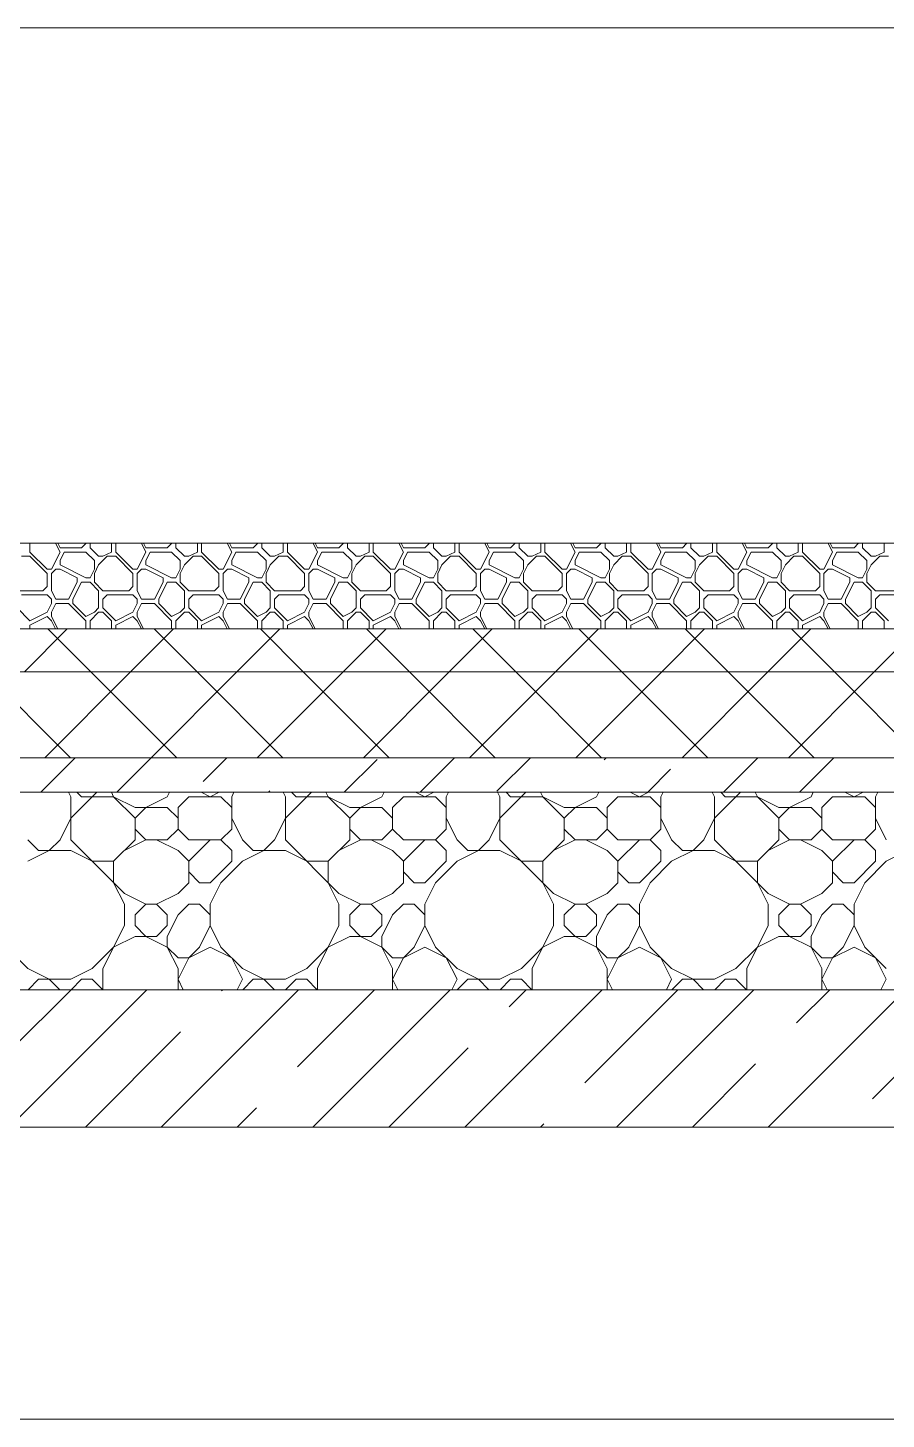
# Model space of a CAD drawing. Header units: millimetres. Extents: x 53645 to 137188, y 78097 to 135533.
# Drawn here: x 72644 to 73644, y 109260 to 110880 of the extents above; entities that cross this region are included whole.
import ezdxf

# ---------------------------------------------------------------- set-up
doc = ezdxf.new("R2010")
doc.units = ezdxf.units.MM
doc.layers.add('hatch', color=7, linetype='Continuous', lineweight=5)
doc.layers.add('Wall2', color=5, linetype='Continuous', lineweight=5)

msp = doc.modelspace()

# ---------------------------------------------------------------- linework, layer by layer
at = {"layer": 'hatch', "color": 251, "ltscale": 100}
for points in [[(72647, 110269.6), (72647, 110280)], [(72682, 110269.6), (72676.8, 110280)], [(72682, 110274.6), (72679.3, 110280)], [(72682, 110274.6), (72707, 110274.6)], [(72707, 110274.6), (72712, 110279.6)], [(72712, 110279.6), (72712, 110280)], [(72717, 110274.6), (72717, 110280)], [(72727, 110264.6), (72717, 110274.6)], [(72742, 110269.6), (72742, 110280)], [(72747, 110269.6), (72747, 110280)], [(72782, 110269.6), (72776.8, 110280)], [(72782, 110274.6), (72779.3, 110280)], [(72782, 110274.6), (72807, 110274.6)], [(72807, 110274.6), (72812, 110279.6)], [(72812, 110279.6), (72812, 110280)], [(72817, 110274.6), (72817, 110280)], [(72827, 110264.6), (72817, 110274.6)], [(72842, 110269.6), (72842, 110280)], [(72847, 110269.6), (72847, 110280)], [(72882, 110269.6), (72876.8, 110280)], [(72882, 110274.6), (72879.3, 110280)], [(72882, 110274.6), (72907, 110274.6)], [(72907, 110274.6), (72912, 110279.6)], [(72912, 110279.6), (72912, 110280)], [(72917, 110274.6), (72917, 110280)], [(72927, 110264.6), (72917, 110274.6)], [(72942, 110269.6), (72942, 110280)], [(72947, 110269.6), (72947, 110280)], [(72982, 110269.6), (72976.8, 110280)], [(72982, 110274.6), (72979.3, 110280)], [(72982, 110274.6), (73007, 110274.6)], [(73007, 110274.6), (73012, 110279.6)], [(73012, 110279.6), (73012, 110280)], [(73017, 110274.6), (73017, 110280)], [(73027, 110264.6), (73017, 110274.6)], [(73042, 110269.6), (73042, 110280)], [(73047, 110269.6), (73047, 110280)], [(73082, 110269.6), (73076.8, 110280)], [(73082, 110274.6), (73079.3, 110280)], [(73082, 110274.6), (73107, 110274.6)], [(73107, 110274.6), (73112, 110279.6)], [(73112, 110279.6), (73112, 110280)], [(73117, 110274.6), (73117, 110280)], [(73127, 110264.6), (73117, 110274.6)], [(73142, 110269.6), (73142, 110280)], [(73147, 110269.6), (73147, 110280)], [(73182, 110269.6), (73176.8, 110280)], [(73182, 110274.6), (73179.3, 110280)], [(73182, 110274.6), (73207, 110274.6)], [(73207, 110274.6), (73212, 110279.6)], [(73212, 110279.6), (73212, 110280)], [(73217, 110274.6), (73217, 110280)], [(73227, 110264.6), (73217, 110274.6)], [(73242, 110269.6), (73242, 110280)], [(73247, 110269.6), (73247, 110280)], [(73282, 110269.6), (73276.8, 110280)], [(73282, 110274.6), (73279.3, 110280)], [(73282, 110274.6), (73307, 110274.6)], [(73307, 110274.6), (73312, 110279.6)], [(73312, 110279.6), (73312, 110280)], [(73317, 110274.6), (73317, 110280)], [(73327, 110264.6), (73317, 110274.6)], [(73342, 110269.6), (73342, 110280)], [(73347, 110269.6), (73347, 110280)], [(73382, 110269.6), (73376.8, 110280)], [(73382, 110274.6), (73379.3, 110280)], [(73382, 110274.6), (73407, 110274.6)], [(73407, 110274.6), (73412, 110279.6)], [(73412, 110279.6), (73412, 110280)], [(73417, 110274.6), (73417, 110280)], [(73427, 110264.6), (73417, 110274.6)], [(73442, 110269.6), (73442, 110280)], [(73447, 110269.6), (73447, 110280)], [(73482, 110269.6), (73476.8, 110280)], [(73482, 110274.6), (73479.3, 110280)], [(73482, 110274.6), (73507, 110274.6)], [(73507, 110274.6), (73512, 110279.6)], [(73512, 110279.6), (73512, 110280)], [(73517, 110274.6), (73517, 110280)], [(73527, 110264.6), (73517, 110274.6)], [(73542, 110269.6), (73542, 110280)], [(73547, 110269.6), (73547, 110280)], [(73582, 110269.6), (73576.8, 110280)], [(73582, 110274.6), (73579.3, 110280)], [(73582, 110274.6), (73607, 110274.6)], [(73607, 110274.6), (73612, 110279.6)], [(73612, 110279.6), (73612, 110280)], [(73617, 110274.6), (73617, 110280)], [(73627, 110264.6), (73617, 110274.6)], [(73642, 110269.6), (73642, 110280)], [(72637, 110264.6), (72647, 110264.6)], [(72667, 110249.6), (72647, 110269.6)], [(72667, 110244.6), (72647, 110264.6)], [(72672, 110249.6), (72682, 110269.6)], [(72682, 110259.6), (72687, 110269.6)], [(72682, 110254.6), (72682, 110259.6)], [(72687, 110269.6), (72712, 110269.6)], [(72722, 110259.6), (72712, 110269.6)], [(72722, 110249.6), (72722, 110259.6)], [(72727, 110264.6), (72732, 110264.6)], [(72727, 110254.6), (72737, 110264.6)], [(72732, 110264.6), (72742, 110269.6)], [(72737, 110264.6), (72747, 110264.6)], [(72767, 110249.6), (72747, 110269.6)], [(72767, 110244.6), (72747, 110264.6)], [(72772, 110249.6), (72782, 110269.6)], [(72782, 110259.6), (72787, 110269.6)], [(72782, 110254.6), (72782, 110259.6)], [(72787, 110269.6), (72812, 110269.6)], [(72822, 110259.6), (72812, 110269.6)], [(72822, 110249.6), (72822, 110259.6)], [(72827, 110264.6), (72832, 110264.6)], [(72827, 110254.6), (72837, 110264.6)], [(72832, 110264.6), (72842, 110269.6)], [(72837, 110264.6), (72847, 110264.6)], [(72867, 110249.6), (72847, 110269.6)], [(72867, 110244.6), (72847, 110264.6)], [(72872, 110249.6), (72882, 110269.6)], [(72882, 110259.6), (72887, 110269.6)], [(72882, 110254.6), (72882, 110259.6)], [(72887, 110269.6), (72912, 110269.6)], [(72922, 110259.6), (72912, 110269.6)], [(72922, 110249.6), (72922, 110259.6)], [(72927, 110264.6), (72932, 110264.6)], [(72927, 110254.6), (72937, 110264.6)], [(72932, 110264.6), (72942, 110269.6)], [(72937, 110264.6), (72947, 110264.6)], [(72967, 110249.6), (72947, 110269.6)], [(72967, 110244.6), (72947, 110264.6)], [(72972, 110249.6), (72982, 110269.6)], [(72982, 110259.6), (72987, 110269.6)], [(72982, 110254.6), (72982, 110259.6)], [(72987, 110269.6), (73012, 110269.6)], [(73022, 110259.6), (73012, 110269.6)], [(73022, 110249.6), (73022, 110259.6)], [(73027, 110264.6), (73032, 110264.6)], [(73027, 110254.6), (73037, 110264.6)], [(73032, 110264.6), (73042, 110269.6)], [(73037, 110264.6), (73047, 110264.6)], [(73067, 110249.6), (73047, 110269.6)], [(73067, 110244.6), (73047, 110264.6)], [(73072, 110249.6), (73082, 110269.6)], [(73082, 110259.6), (73087, 110269.6)], [(73082, 110254.6), (73082, 110259.6)], [(73087, 110269.6), (73112, 110269.6)], [(73122, 110259.6), (73112, 110269.6)], [(73122, 110249.6), (73122, 110259.6)], [(73127, 110264.6), (73132, 110264.6)], [(73127, 110254.6), (73137, 110264.6)], [(73132, 110264.6), (73142, 110269.6)], [(73137, 110264.6), (73147, 110264.6)], [(73167, 110249.6), (73147, 110269.6)], [(73167, 110244.6), (73147, 110264.6)], [(73172, 110249.6), (73182, 110269.6)], [(73182, 110259.6), (73187, 110269.6)], [(73182, 110254.6), (73182, 110259.6)], [(73187, 110269.6), (73212, 110269.6)], [(73222, 110259.6), (73212, 110269.6)], [(73222, 110249.6), (73222, 110259.6)], [(73227, 110264.6), (73232, 110264.6)], [(73227, 110254.6), (73237, 110264.6)], [(73232, 110264.6), (73242, 110269.6)], [(73237, 110264.6), (73247, 110264.6)], [(73267, 110249.6), (73247, 110269.6)], [(73267, 110244.6), (73247, 110264.6)], [(73272, 110249.6), (73282, 110269.6)], [(73282, 110259.6), (73287, 110269.6)], [(73282, 110254.6), (73282, 110259.6)], [(73287, 110269.6), (73312, 110269.6)], [(73322, 110259.6), (73312, 110269.6)], [(73322, 110249.6), (73322, 110259.6)], [(73327, 110264.6), (73332, 110264.6)], [(73327, 110254.6), (73337, 110264.6)], [(73332, 110264.6), (73342, 110269.6)], [(73337, 110264.6), (73347, 110264.6)], [(73367, 110249.6), (73347, 110269.6)], [(73367, 110244.6), (73347, 110264.6)], [(73372, 110249.6), (73382, 110269.6)], [(73382, 110259.6), (73387, 110269.6)], [(73382, 110254.6), (73382, 110259.6)], [(73387, 110269.6), (73412, 110269.6)], [(73422, 110259.6), (73412, 110269.6)], [(73422, 110249.6), (73422, 110259.6)], [(73427, 110264.6), (73432, 110264.6)], [(73427, 110254.6), (73437, 110264.6)], [(73432, 110264.6), (73442, 110269.6)], [(73437, 110264.6), (73447, 110264.6)], [(73467, 110249.6), (73447, 110269.6)], [(73467, 110244.6), (73447, 110264.6)], [(73472, 110249.6), (73482, 110269.6)], [(73482, 110259.6), (73487, 110269.6)], [(73482, 110254.6), (73482, 110259.6)], [(73487, 110269.6), (73512, 110269.6)], [(73522, 110259.6), (73512, 110269.6)], [(73522, 110249.6), (73522, 110259.6)], [(73527, 110264.6), (73532, 110264.6)], [(73527, 110254.6), (73537, 110264.6)], [(73532, 110264.6), (73542, 110269.6)], [(73537, 110264.6), (73547, 110264.6)], [(73567, 110249.6), (73547, 110269.6)], [(73567, 110244.6), (73547, 110264.6)], [(73572, 110249.6), (73582, 110269.6)], [(73582, 110259.6), (73587, 110269.6)], [(73582, 110254.6), (73582, 110259.6)], [(73587, 110269.6), (73612, 110269.6)], [(73622, 110259.6), (73612, 110269.6)], [(73622, 110249.6), (73622, 110259.6)], [(73627, 110264.6), (73632, 110264.6)], [(73627, 110254.6), (73637, 110264.6)], [(73632, 110264.6), (73642, 110269.6)], [(73637, 110264.6), (73647, 110264.6)], [(72667, 110249.6), (72672, 110249.6)], [(72667, 110229.6), (72667, 110244.6)], [(72672, 110244.6), (72677, 110249.6)], [(72672, 110224.6), (72672, 110244.6)], [(72677, 110249.6), (72682, 110249.6)], [(72712, 110239.6), (72682, 110254.6)], [(72702, 110239.6), (72682, 110249.6)], [(72717, 110239.6), (72722, 110249.6)], [(72717, 110239.6), (72722, 110249.6)], [(72722, 110244.6), (72727, 110254.6)], [(72722, 110234.6), (72722, 110244.6)], [(72767, 110249.6), (72772, 110249.6)], [(72767, 110229.6), (72767, 110244.6)], [(72772, 110244.6), (72777, 110249.6)], [(72772, 110224.6), (72772, 110244.6)], [(72777, 110249.6), (72782, 110249.6)], [(72812, 110239.6), (72782, 110254.6)], [(72802, 110239.6), (72782, 110249.6)], [(72817, 110239.6), (72822, 110249.6)], [(72817, 110239.6), (72822, 110249.6)], [(72822, 110244.6), (72827, 110254.6)], [(72822, 110234.6), (72822, 110244.6)], [(72867, 110249.6), (72872, 110249.6)], [(72867, 110229.6), (72867, 110244.6)], [(72872, 110244.6), (72877, 110249.6)], [(72872, 110224.6), (72872, 110244.6)], [(72877, 110249.6), (72882, 110249.6)], [(72912, 110239.6), (72882, 110254.6)], [(72902, 110239.6), (72882, 110249.6)], [(72917, 110239.6), (72922, 110249.6)], [(72917, 110239.6), (72922, 110249.6)], [(72922, 110244.6), (72927, 110254.6)], [(72922, 110234.6), (72922, 110244.6)], [(72967, 110249.6), (72972, 110249.6)], [(72967, 110229.6), (72967, 110244.6)], [(72972, 110244.6), (72977, 110249.6)], [(72972, 110224.6), (72972, 110244.6)], [(72977, 110249.6), (72982, 110249.6)], [(73012, 110239.6), (72982, 110254.6)], [(73002, 110239.6), (72982, 110249.6)], [(73017, 110239.6), (73022, 110249.6)], [(73017, 110239.6), (73022, 110249.6)], [(73022, 110244.6), (73027, 110254.6)], [(73022, 110234.6), (73022, 110244.6)], [(73067, 110249.6), (73072, 110249.6)], [(73067, 110229.6), (73067, 110244.6)], [(73072, 110244.6), (73077, 110249.6)], [(73072, 110224.6), (73072, 110244.6)], [(73077, 110249.6), (73082, 110249.6)], [(73112, 110239.6), (73082, 110254.6)], [(73102, 110239.6), (73082, 110249.6)], [(73117, 110239.6), (73122, 110249.6)], [(73117, 110239.6), (73122, 110249.6)], [(73122, 110244.6), (73127, 110254.6)], [(73122, 110234.6), (73122, 110244.6)], [(73167, 110249.6), (73172, 110249.6)], [(73167, 110229.6), (73167, 110244.6)], [(73172, 110244.6), (73177, 110249.6)], [(73172, 110224.6), (73172, 110244.6)], [(73177, 110249.6), (73182, 110249.6)], [(73212, 110239.6), (73182, 110254.6)], [(73202, 110239.6), (73182, 110249.6)], [(73217, 110239.6), (73222, 110249.6)], [(73217, 110239.6), (73222, 110249.6)], [(73222, 110244.6), (73227, 110254.6)], [(73222, 110234.6), (73222, 110244.6)], [(73267, 110249.6), (73272, 110249.6)], [(73267, 110229.6), (73267, 110244.6)], [(73272, 110244.6), (73277, 110249.6)], [(73272, 110224.6), (73272, 110244.6)], [(73277, 110249.6), (73282, 110249.6)], [(73312, 110239.6), (73282, 110254.6)], [(73302, 110239.6), (73282, 110249.6)], [(73317, 110239.6), (73322, 110249.6)], [(73317, 110239.6), (73322, 110249.6)], [(73322, 110244.6), (73327, 110254.6)], [(73322, 110234.6), (73322, 110244.6)], [(73367, 110249.6), (73372, 110249.6)], [(73367, 110229.6), (73367, 110244.6)], [(73372, 110244.6), (73377, 110249.6)], [(73372, 110224.6), (73372, 110244.6)], [(73377, 110249.6), (73382, 110249.6)], [(73412, 110239.6), (73382, 110254.6)], [(73402, 110239.6), (73382, 110249.6)], [(73417, 110239.6), (73422, 110249.6)], [(73417, 110239.6), (73422, 110249.6)], [(73422, 110244.6), (73427, 110254.6)], [(73422, 110234.6), (73422, 110244.6)], [(73467, 110249.6), (73472, 110249.6)], [(73467, 110229.6), (73467, 110244.6)], [(73472, 110244.6), (73477, 110249.6)], [(73472, 110224.6), (73472, 110244.6)], [(73477, 110249.6), (73482, 110249.6)], [(73512, 110239.6), (73482, 110254.6)], [(73502, 110239.6), (73482, 110249.6)], [(73517, 110239.6), (73522, 110249.6)], [(73517, 110239.6), (73522, 110249.6)], [(73522, 110244.6), (73527, 110254.6)], [(73522, 110234.6), (73522, 110244.6)], [(73567, 110249.6), (73572, 110249.6)], [(73567, 110229.6), (73567, 110244.6)], [(73572, 110244.6), (73577, 110249.6)], [(73572, 110224.6), (73572, 110244.6)], [(73577, 110249.6), (73582, 110249.6)], [(73612, 110239.6), (73582, 110254.6)], [(73602, 110239.6), (73582, 110249.6)], [(73617, 110239.6), (73622, 110249.6)], [(73617, 110239.6), (73622, 110249.6)], [(73622, 110244.6), (73627, 110254.6)], [(73622, 110234.6), (73622, 110244.6)], [(72662, 110224.6), (72667, 110229.6)], [(72692, 110214.6), (72702, 110234.6)], [(72697, 110214.6), (72707, 110234.6)], [(72702, 110234.6), (72702, 110239.6)], [(72707, 110234.6), (72717, 110234.6)], [(72712, 110239.6), (72717, 110239.6)], [(72727, 110224.6), (72717, 110234.6)], [(72732, 110224.6), (72722, 110234.6)], [(72762, 110224.6), (72767, 110229.6)], [(72792, 110214.6), (72802, 110234.6)], [(72797, 110214.6), (72807, 110234.6)], [(72802, 110234.6), (72802, 110239.6)], [(72807, 110234.6), (72817, 110234.6)], [(72812, 110239.6), (72817, 110239.6)], [(72827, 110224.6), (72817, 110234.6)], [(72832, 110224.6), (72822, 110234.6)], [(72862, 110224.6), (72867, 110229.6)], [(72892, 110214.6), (72902, 110234.6)], [(72897, 110214.6), (72907, 110234.6)], [(72902, 110234.6), (72902, 110239.6)], [(72907, 110234.6), (72917, 110234.6)], [(72912, 110239.6), (72917, 110239.6)], [(72927, 110224.6), (72917, 110234.6)], [(72932, 110224.6), (72922, 110234.6)], [(72962, 110224.6), (72967, 110229.6)], [(72992, 110214.6), (73002, 110234.6)], [(72997, 110214.6), (73007, 110234.6)], [(73002, 110234.6), (73002, 110239.6)], [(73007, 110234.6), (73017, 110234.6)], [(73012, 110239.6), (73017, 110239.6)], [(73027, 110224.6), (73017, 110234.6)], [(73032, 110224.6), (73022, 110234.6)], [(73062, 110224.6), (73067, 110229.6)], [(73092, 110214.6), (73102, 110234.6)], [(73097, 110214.6), (73107, 110234.6)], [(73102, 110234.6), (73102, 110239.6)], [(73107, 110234.6), (73117, 110234.6)], [(73112, 110239.6), (73117, 110239.6)], [(73127, 110224.6), (73117, 110234.6)], [(73132, 110224.6), (73122, 110234.6)], [(73162, 110224.6), (73167, 110229.6)], [(73192, 110214.6), (73202, 110234.6)], [(73197, 110214.6), (73207, 110234.6)], [(73202, 110234.6), (73202, 110239.6)], [(73207, 110234.6), (73217, 110234.6)], [(73212, 110239.6), (73217, 110239.6)], [(73227, 110224.6), (73217, 110234.6)], [(73232, 110224.6), (73222, 110234.6)], [(73262, 110224.6), (73267, 110229.6)], [(73292, 110214.6), (73302, 110234.6)], [(73297, 110214.6), (73307, 110234.6)], [(73302, 110234.6), (73302, 110239.6)], [(73307, 110234.6), (73317, 110234.6)], [(73312, 110239.6), (73317, 110239.6)], [(73327, 110224.6), (73317, 110234.6)], [(73332, 110224.6), (73322, 110234.6)], [(73362, 110224.6), (73367, 110229.6)], [(73392, 110214.6), (73402, 110234.6)], [(73397, 110214.6), (73407, 110234.6)], [(73402, 110234.6), (73402, 110239.6)], [(73407, 110234.6), (73417, 110234.6)], [(73412, 110239.6), (73417, 110239.6)], [(73427, 110224.6), (73417, 110234.6)], [(73432, 110224.6), (73422, 110234.6)], [(73462, 110224.6), (73467, 110229.6)], [(73492, 110214.6), (73502, 110234.6)], [(73497, 110214.6), (73507, 110234.6)], [(73502, 110234.6), (73502, 110239.6)], [(73507, 110234.6), (73517, 110234.6)], [(73512, 110239.6), (73517, 110239.6)], [(73527, 110224.6), (73517, 110234.6)], [(73532, 110224.6), (73522, 110234.6)], [(73562, 110224.6), (73567, 110229.6)], [(73592, 110214.6), (73602, 110234.6)], [(73597, 110214.6), (73607, 110234.6)], [(73602, 110234.6), (73602, 110239.6)], [(73607, 110234.6), (73617, 110234.6)], [(73612, 110239.6), (73617, 110239.6)], [(73627, 110224.6), (73617, 110234.6)], [(73632, 110224.6), (73622, 110234.6)], [(72632, 110224.6), (72662, 110224.6)], [(72637, 110219.6), (72667, 110219.6)], [(72672, 110214.6), (72667, 110219.6)], [(72667, 110199.6), (72672, 110209.6)], [(72677, 110214.6), (72672, 110224.6)], [(72672, 110209.6), (72672, 110214.6)], [(72672, 110199.6), (72677, 110209.6)], [(72677, 110214.6), (72692, 110214.6)], [(72677, 110209.6), (72692, 110209.6)], [(72712, 110189.6), (72692, 110209.6)], [(72697, 110209.6), (72697, 110214.6)], [(72712, 110194.6), (72697, 110209.6)], [(72727, 110204.6), (72727, 110224.6)], [(72732, 110224.6), (72762, 110224.6)], [(72732, 110214.6), (72737, 110219.6)], [(72732, 110204.6), (72732, 110214.6)], [(72737, 110219.6), (72767, 110219.6)], [(72772, 110214.6), (72767, 110219.6)], [(72767, 110199.6), (72772, 110209.6)], [(72777, 110214.6), (72772, 110224.6)], [(72772, 110209.6), (72772, 110214.6)], [(72772, 110199.6), (72777, 110209.6)], [(72777, 110214.6), (72792, 110214.6)], [(72777, 110209.6), (72792, 110209.6)], [(72812, 110189.6), (72792, 110209.6)], [(72797, 110209.6), (72797, 110214.6)], [(72812, 110194.6), (72797, 110209.6)], [(72827, 110204.6), (72827, 110224.6)], [(72832, 110224.6), (72862, 110224.6)], [(72832, 110214.6), (72837, 110219.6)], [(72832, 110204.6), (72832, 110214.6)], [(72837, 110219.6), (72867, 110219.6)], [(72872, 110214.6), (72867, 110219.6)], [(72867, 110199.6), (72872, 110209.6)], [(72877, 110214.6), (72872, 110224.6)], [(72872, 110209.6), (72872, 110214.6)], [(72872, 110199.6), (72877, 110209.6)], [(72877, 110214.6), (72892, 110214.6)], [(72877, 110209.6), (72892, 110209.6)], [(72912, 110189.6), (72892, 110209.6)], [(72897, 110209.6), (72897, 110214.6)], [(72912, 110194.6), (72897, 110209.6)], [(72927, 110204.6), (72927, 110224.6)], [(72932, 110224.6), (72962, 110224.6)], [(72932, 110214.6), (72937, 110219.6)], [(72932, 110204.6), (72932, 110214.6)], [(72937, 110219.6), (72967, 110219.6)], [(72972, 110214.6), (72967, 110219.6)], [(72967, 110199.6), (72972, 110209.6)], [(72977, 110214.6), (72972, 110224.6)], [(72972, 110209.6), (72972, 110214.6)], [(72972, 110199.6), (72977, 110209.6)], [(72977, 110214.6), (72992, 110214.6)], [(72977, 110209.6), (72992, 110209.6)], [(73012, 110189.6), (72992, 110209.6)], [(72997, 110209.6), (72997, 110214.6)], [(73012, 110194.6), (72997, 110209.6)], [(73027, 110204.6), (73027, 110224.6)], [(73032, 110224.6), (73062, 110224.6)], [(73032, 110214.6), (73037, 110219.6)], [(73032, 110204.6), (73032, 110214.6)], [(73037, 110219.6), (73067, 110219.6)], [(73072, 110214.6), (73067, 110219.6)], [(73067, 110199.6), (73072, 110209.6)], [(73077, 110214.6), (73072, 110224.6)], [(73072, 110209.6), (73072, 110214.6)], [(73072, 110199.6), (73077, 110209.6)], [(73077, 110214.6), (73092, 110214.6)], [(73077, 110209.6), (73092, 110209.6)], [(73112, 110189.6), (73092, 110209.6)], [(73097, 110209.6), (73097, 110214.6)], [(73112, 110194.6), (73097, 110209.6)], [(73127, 110204.6), (73127, 110224.6)], [(73132, 110224.6), (73162, 110224.6)], [(73132, 110214.6), (73137, 110219.6)], [(73132, 110204.6), (73132, 110214.6)], [(73137, 110219.6), (73167, 110219.6)], [(73172, 110214.6), (73167, 110219.6)], [(73167, 110199.6), (73172, 110209.6)], [(73177, 110214.6), (73172, 110224.6)], [(73172, 110209.6), (73172, 110214.6)], [(73172, 110199.6), (73177, 110209.6)], [(73177, 110214.6), (73192, 110214.6)], [(73177, 110209.6), (73192, 110209.6)], [(73212, 110189.6), (73192, 110209.6)], [(73197, 110209.6), (73197, 110214.6)], [(73212, 110194.6), (73197, 110209.6)], [(73227, 110204.6), (73227, 110224.6)], [(73232, 110224.6), (73262, 110224.6)], [(73232, 110214.6), (73237, 110219.6)], [(73232, 110204.6), (73232, 110214.6)], [(73237, 110219.6), (73267, 110219.6)], [(73272, 110214.6), (73267, 110219.6)], [(73267, 110199.6), (73272, 110209.6)], [(73277, 110214.6), (73272, 110224.6)], [(73272, 110209.6), (73272, 110214.6)], [(73272, 110199.6), (73277, 110209.6)], [(73277, 110214.6), (73292, 110214.6)], [(73277, 110209.6), (73292, 110209.6)], [(73312, 110189.6), (73292, 110209.6)], [(73297, 110209.6), (73297, 110214.6)], [(73312, 110194.6), (73297, 110209.6)], [(73327, 110204.6), (73327, 110224.6)], [(73332, 110224.6), (73362, 110224.6)], [(73332, 110214.6), (73337, 110219.6)], [(73332, 110204.6), (73332, 110214.6)], [(73337, 110219.6), (73367, 110219.6)], [(73372, 110214.6), (73367, 110219.6)], [(73367, 110199.6), (73372, 110209.6)], [(73377, 110214.6), (73372, 110224.6)], [(73372, 110209.6), (73372, 110214.6)], [(73372, 110199.6), (73377, 110209.6)], [(73377, 110214.6), (73392, 110214.6)], [(73377, 110209.6), (73392, 110209.6)], [(73412, 110189.6), (73392, 110209.6)], [(73397, 110209.6), (73397, 110214.6)], [(73412, 110194.6), (73397, 110209.6)], [(73427, 110204.6), (73427, 110224.6)], [(73432, 110224.6), (73462, 110224.6)], [(73432, 110214.6), (73437, 110219.6)], [(73432, 110204.6), (73432, 110214.6)], [(73437, 110219.6), (73467, 110219.6)], [(73472, 110214.6), (73467, 110219.6)], [(73467, 110199.6), (73472, 110209.6)], [(73477, 110214.6), (73472, 110224.6)], [(73472, 110209.6), (73472, 110214.6)], [(73472, 110199.6), (73477, 110209.6)], [(73477, 110214.6), (73492, 110214.6)], [(73477, 110209.6), (73492, 110209.6)], [(73512, 110189.6), (73492, 110209.6)], [(73497, 110209.6), (73497, 110214.6)], [(73512, 110194.6), (73497, 110209.6)], [(73527, 110204.6), (73527, 110224.6)], [(73532, 110224.6), (73562, 110224.6)], [(73532, 110214.6), (73537, 110219.6)], [(73532, 110204.6), (73532, 110214.6)], [(73537, 110219.6), (73567, 110219.6)], [(73572, 110214.6), (73567, 110219.6)], [(73567, 110199.6), (73572, 110209.6)], [(73577, 110214.6), (73572, 110224.6)], [(73572, 110209.6), (73572, 110214.6)], [(73572, 110199.6), (73577, 110209.6)], [(73577, 110214.6), (73592, 110214.6)], [(73577, 110209.6), (73592, 110209.6)], [(73612, 110189.6), (73592, 110209.6)], [(73597, 110209.6), (73597, 110214.6)], [(73612, 110194.6), (73597, 110209.6)], [(73627, 110204.6), (73627, 110224.6)], [(73632, 110224.6), (73662, 110224.6)], [(73632, 110214.6), (73637, 110219.6)], [(73632, 110204.6), (73632, 110214.6)], [(73637, 110219.6), (73667, 110219.6)], [(72647, 110189.6), (72632, 110204.6)], [(72647, 110189.6), (72667, 110199.6)], [(72647, 110184.6), (72667, 110194.6)], [(72672, 110189.6), (72667, 110194.6)], [(72672, 110194.6), (72672, 110199.6)], [(72679.3, 110180), (72672, 110194.6)], [(72712, 110194.6), (72722, 110199.6)], [(72717, 110189.6), (72727, 110199.6)], [(72722, 110199.6), (72727, 110204.6)], [(72727, 110199.6), (72732, 110199.6)], [(72747, 110189.6), (72732, 110204.6)], [(72742, 110189.6), (72732, 110199.6)], [(72747, 110189.6), (72767, 110199.6)], [(72747, 110184.6), (72767, 110194.6)], [(72772, 110189.6), (72767, 110194.6)], [(72772, 110194.6), (72772, 110199.6)], [(72779.3, 110180), (72772, 110194.6)], [(72812, 110194.6), (72822, 110199.6)], [(72817, 110189.6), (72827, 110199.6)], [(72822, 110199.6), (72827, 110204.6)], [(72827, 110199.6), (72832, 110199.6)], [(72847, 110189.6), (72832, 110204.6)], [(72842, 110189.6), (72832, 110199.6)], [(72847, 110189.6), (72867, 110199.6)], [(72847, 110184.6), (72867, 110194.6)], [(72872, 110189.6), (72867, 110194.6)], [(72872, 110194.6), (72872, 110199.6)], [(72879.3, 110180), (72872, 110194.6)], [(72912, 110194.6), (72922, 110199.6)], [(72917, 110189.6), (72927, 110199.6)], [(72922, 110199.6), (72927, 110204.6)], [(72927, 110199.6), (72932, 110199.6)], [(72947, 110189.6), (72932, 110204.6)], [(72942, 110189.6), (72932, 110199.6)], [(72947, 110189.6), (72967, 110199.6)], [(72947, 110184.6), (72967, 110194.6)], [(72972, 110189.6), (72967, 110194.6)], [(72972, 110194.6), (72972, 110199.6)], [(72979.3, 110180), (72972, 110194.6)], [(73012, 110194.6), (73022, 110199.6)], [(73017, 110189.6), (73027, 110199.6)], [(73022, 110199.6), (73027, 110204.6)], [(73027, 110199.6), (73032, 110199.6)], [(73047, 110189.6), (73032, 110204.6)], [(73042, 110189.6), (73032, 110199.6)], [(73047, 110189.6), (73067, 110199.6)], [(73047, 110184.6), (73067, 110194.6)], [(73072, 110189.6), (73067, 110194.6)], [(73072, 110194.6), (73072, 110199.6)], [(73079.3, 110180), (73072, 110194.6)], [(73112, 110194.6), (73122, 110199.6)], [(73117, 110189.6), (73127, 110199.6)], [(73122, 110199.6), (73127, 110204.6)], [(73127, 110199.6), (73132, 110199.6)], [(73147, 110189.6), (73132, 110204.6)], [(73142, 110189.6), (73132, 110199.6)], [(73147, 110189.6), (73167, 110199.6)], [(73147, 110184.6), (73167, 110194.6)], [(73172, 110189.6), (73167, 110194.6)], [(73172, 110194.6), (73172, 110199.6)], [(73179.3, 110180), (73172, 110194.6)], [(73212, 110194.6), (73222, 110199.6)], [(73217, 110189.6), (73227, 110199.6)], [(73222, 110199.6), (73227, 110204.6)], [(73227, 110199.6), (73232, 110199.6)], [(73247, 110189.6), (73232, 110204.6)], [(73242, 110189.6), (73232, 110199.6)], [(73247, 110189.6), (73267, 110199.6)], [(73247, 110184.6), (73267, 110194.6)], [(73272, 110189.6), (73267, 110194.6)], [(73272, 110194.6), (73272, 110199.6)], [(73279.3, 110180), (73272, 110194.6)], [(73312, 110194.6), (73322, 110199.6)], [(73317, 110189.6), (73327, 110199.6)], [(73322, 110199.6), (73327, 110204.6)], [(73327, 110199.6), (73332, 110199.6)], [(73347, 110189.6), (73332, 110204.6)], [(73342, 110189.6), (73332, 110199.6)], [(73347, 110189.6), (73367, 110199.6)], [(73347, 110184.6), (73367, 110194.6)], [(73372, 110189.6), (73367, 110194.6)], [(73372, 110194.6), (73372, 110199.6)], [(73379.3, 110180), (73372, 110194.6)], [(73412, 110194.6), (73422, 110199.6)], [(73417, 110189.6), (73427, 110199.6)], [(73422, 110199.6), (73427, 110204.6)], [(73427, 110199.6), (73432, 110199.6)], [(73447, 110189.6), (73432, 110204.6)], [(73442, 110189.6), (73432, 110199.6)], [(73447, 110189.6), (73467, 110199.6)], [(73447, 110184.6), (73467, 110194.6)], [(73472, 110189.6), (73467, 110194.6)], [(73472, 110194.6), (73472, 110199.6)], [(73479.3, 110180), (73472, 110194.6)], [(73512, 110194.6), (73522, 110199.6)], [(73517, 110189.6), (73527, 110199.6)], [(73522, 110199.6), (73527, 110204.6)], [(73527, 110199.6), (73532, 110199.6)], [(73547, 110189.6), (73532, 110204.6)], [(73542, 110189.6), (73532, 110199.6)], [(73547, 110189.6), (73567, 110199.6)], [(73547, 110184.6), (73567, 110194.6)], [(73572, 110189.6), (73567, 110194.6)], [(73572, 110194.6), (73572, 110199.6)], [(73579.3, 110180), (73572, 110194.6)], [(73612, 110194.6), (73622, 110199.6)], [(73617, 110189.6), (73627, 110199.6)], [(73622, 110199.6), (73627, 110204.6)], [(73627, 110199.6), (73632, 110199.6)], [(73647, 110189.6), (73632, 110204.6)], [(73642, 110189.6), (73632, 110199.6)], [(74636.5, 110180), (61406.4, 110180)], [(61406.4, 110180), (74636.5, 110180)], [(72640.5, 110130), (72690.5, 110180)], [(72647, 110180), (72647, 110184.6)], [(72717.9, 110130), (72667.9, 110180)], [(72676.8, 110180), (72672, 110189.6)], [(72712, 110180), (72712, 110189.6)], [(72717, 110180), (72717, 110189.6)], [(72742, 110180), (72742, 110189.6)], [(72747, 110180), (72747, 110184.6)], [(72764.3, 110130), (72814.3, 110180)], [(72776.8, 110180), (72772, 110189.6)], [(72841.6, 110130), (72791.6, 110180)], [(72812, 110180), (72812, 110189.6)], [(72817, 110180), (72817, 110189.6)], [(72842, 110180), (72842, 110189.6)], [(72847, 110180), (72847, 110184.6)], [(72876.8, 110180), (72872, 110189.6)], [(72888, 110130), (72938, 110180)], [(72912, 110180), (72912, 110189.6)], [(72965.4, 110130), (72915.4, 110180)], [(72917, 110180), (72917, 110189.6)], [(72942, 110180), (72942, 110189.6)], [(72947, 110180), (72947, 110184.6)], [(72976.8, 110180), (72972, 110189.6)], [(73011.8, 110130), (73061.8, 110180)], [(73012, 110180), (73012, 110189.6)], [(73017, 110180), (73017, 110189.6)], [(73089.1, 110130), (73039.1, 110180)], [(73042, 110180), (73042, 110189.6)], [(73047, 110180), (73047, 110184.6)], [(73076.8, 110180), (73072, 110189.6)], [(73112, 110180), (73112, 110189.6)], [(73117, 110180), (73117, 110189.6)], [(73135.5, 110130), (73185.5, 110180)], [(73142, 110180), (73142, 110189.6)], [(73147, 110180), (73147, 110184.6)], [(73212.9, 110130), (73162.9, 110180)], [(73176.8, 110180), (73172, 110189.6)], [(73212, 110180), (73212, 110189.6)], [(73217, 110180), (73217, 110189.6)], [(73242, 110180), (73242, 110189.6)], [(73247, 110180), (73247, 110184.6)], [(73259.2, 110130), (73309.2, 110180)], [(73276.8, 110180), (73272, 110189.6)], [(73336.6, 110130), (73286.6, 110180)], [(73312, 110180), (73312, 110189.6)], [(73317, 110180), (73317, 110189.6)], [(73342, 110180), (73342, 110189.6)], [(73347, 110180), (73347, 110184.6)], [(73376.8, 110180), (73372, 110189.6)], [(73383, 110130), (73433, 110180)], [(73460.4, 110130), (73410.4, 110180)], [(73412, 110180), (73412, 110189.6)], [(73417, 110180), (73417, 110189.6)], [(73442, 110180), (73442, 110189.6)], [(73447, 110180), (73447, 110184.6)], [(73476.8, 110180), (73472, 110189.6)], [(73506.7, 110130), (73556.7, 110180)], [(73512, 110180), (73512, 110189.6)], [(73517, 110180), (73517, 110189.6)], [(73584.1, 110130), (73534.1, 110180)], [(73542, 110180), (73542, 110189.6)], [(73547, 110180), (73547, 110184.6)], [(73576.8, 110180), (73572, 110189.6)], [(73612, 110180), (73612, 110189.6)], [(73617, 110180), (73617, 110189.6)], [(73630.5, 110130), (73680.5, 110180)], [(73642, 110180), (73642, 110189.6)], [(74636.5, 110130), (61406.4, 110130)], [(61406.4, 110130), (74636.5, 110130)], [(72694.2, 110030), (72594.2, 110130)], [(72664.3, 110030), (72764.3, 110130)], [(72817.9, 110030), (72717.9, 110130)], [(72788, 110030), (72888, 110130)], [(72941.6, 110030), (72841.6, 110130)], [(72911.8, 110030), (73011.8, 110130)], [(73065.4, 110030), (72965.4, 110130)], [(73035.5, 110030), (73135.5, 110130)], [(73189.1, 110030), (73089.1, 110130)], [(73159.2, 110030), (73259.2, 110130)], [(73312.9, 110030), (73212.9, 110130)], [(73283, 110030), (73383, 110130)], [(73436.6, 110030), (73336.6, 110130)], [(73406.7, 110030), (73506.7, 110130)], [(73560.4, 110030), (73460.4, 110130)], [(73530.5, 110030), (73630.5, 110130)], [(73684.1, 110030), (73584.1, 110130)], [(74636.5, 110030), (61406.4, 110030)], [(61406.4, 110030), (74636.5, 110030)], [(72659.6, 109990), (72699.6, 110030)], [(72748, 109990), (72788, 110030)], [(72848.9, 110002.5), (72876.4, 110030)], [(73013.2, 109990), (73051.3, 110028.1)], [(73101.6, 109990), (73141.6, 110030)], [(73191, 109991), (73230, 110030)], [(73316.1, 110027.7), (73318.3, 110030)], [(73366.7, 109990), (73393.4, 110016.6)], [(73455.1, 109990), (73495.1, 110030)], [(73543.5, 109990), (73583.5, 110030)], [(74636.5, 109990), (61406.4, 109990)], [(61406.4, 109990), (74636.5, 109990)], [(72694.5, 109984.6), (72691.8, 109990)], [(72694.5, 109959.6), (72724.8, 109990)], [(72694.5, 109934.6), (72694.5, 109984.6)], [(72707, 109984.6), (72701.7, 109990)], [(72707, 109984.6), (72744.5, 109984.6)], [(72744.5, 109984.6), (72741.8, 109990)], [(72769.5, 109959.6), (72744.5, 109984.6)], [(72769.5, 109972.1), (72744.5, 109984.6)], [(72782, 109972.1), (72807, 109984.6)], [(72807, 109984.6), (72809.6, 109990)], [(72819.5, 109972.1), (72832, 109984.6)], [(72832, 109984.6), (72869.5, 109984.6)], [(72857, 109984.6), (72846.3, 109990)], [(72857, 109984.6), (72867.6, 109990)], [(72882, 109972.1), (72869.5, 109984.6)], [(72882, 109984.6), (72884.6, 109990)], [(72882, 109947.1), (72882, 109984.6)], [(72924.8, 109990), (72926.3, 109991.4)], [(72944.5, 109984.6), (72941.8, 109990)], [(72944.5, 109959.6), (72974.8, 109990)], [(72944.5, 109934.6), (72944.5, 109984.6)], [(72957, 109984.6), (72951.7, 109990)], [(72957, 109984.6), (72994.5, 109984.6)], [(72994.5, 109984.6), (72991.8, 109990)], [(73019.5, 109959.6), (72994.5, 109984.6)], [(73019.5, 109972.1), (72994.5, 109984.6)], [(73032, 109972.1), (73057, 109984.6)], [(73057, 109984.6), (73059.6, 109990)], [(73069.5, 109972.1), (73082, 109984.6)], [(73082, 109984.6), (73119.5, 109984.6)], [(73107, 109984.6), (73096.3, 109990)], [(73107, 109984.6), (73117.6, 109990)], [(73132, 109972.1), (73119.5, 109984.6)], [(73132, 109984.6), (73134.6, 109990)], [(73132, 109947.1), (73132, 109984.6)], [(73194.5, 109984.6), (73191.8, 109990)], [(73194.5, 109959.6), (73224.8, 109990)], [(73194.5, 109934.6), (73194.5, 109984.6)], [(73207, 109984.6), (73201.7, 109990)], [(73207, 109984.6), (73244.5, 109984.6)], [(73244.5, 109984.6), (73241.8, 109990)], [(73269.5, 109959.6), (73244.5, 109984.6)], [(73269.5, 109972.1), (73244.5, 109984.6)], [(73282, 109972.1), (73307, 109984.6)], [(73307, 109984.6), (73309.6, 109990)], [(73319.5, 109972.1), (73332, 109984.6)], [(73332, 109984.6), (73369.5, 109984.6)], [(73357, 109984.6), (73346.3, 109990)], [(73357, 109984.6), (73367.6, 109990)], [(73382, 109972.1), (73369.5, 109984.6)], [(73382, 109984.6), (73384.6, 109990)], [(73382, 109947.1), (73382, 109984.6)], [(73444.5, 109984.6), (73441.8, 109990)], [(73444.5, 109959.6), (73474.8, 109990)], [(73444.5, 109934.6), (73444.5, 109984.6)], [(73457, 109984.6), (73451.7, 109990)], [(73457, 109984.6), (73494.5, 109984.6)], [(73494.5, 109984.6), (73491.8, 109990)], [(73519.5, 109959.6), (73494.5, 109984.6)], [(73519.5, 109972.1), (73494.5, 109984.6)], [(73532, 109972.1), (73557, 109984.6)], [(73557, 109984.6), (73559.6, 109990)], [(73569.5, 109972.1), (73582, 109984.6)], [(73582, 109984.6), (73619.5, 109984.6)], [(73607, 109984.6), (73596.3, 109990)], [(73607, 109984.6), (73617.6, 109990)], [(73632, 109972.1), (73619.5, 109984.6)], [(73632, 109984.6), (73634.6, 109990)], [(73632, 109947.1), (73632, 109984.6)], [(72769.5, 109972.1), (72807, 109972.1)], [(72769.5, 109959.6), (72782, 109972.1)], [(72819.5, 109959.6), (72807, 109972.1)], [(72819.5, 109947.1), (72819.5, 109972.1)], [(73019.5, 109972.1), (73057, 109972.1)], [(73019.5, 109959.6), (73032, 109972.1)], [(73069.5, 109959.6), (73057, 109972.1)], [(73069.5, 109947.1), (73069.5, 109972.1)], [(73269.5, 109972.1), (73307, 109972.1)], [(73269.5, 109959.6), (73282, 109972.1)], [(73319.5, 109959.6), (73307, 109972.1)], [(73319.5, 109947.1), (73319.5, 109972.1)], [(73519.5, 109972.1), (73557, 109972.1)], [(73519.5, 109959.6), (73532, 109972.1)], [(73569.5, 109959.6), (73557, 109972.1)], [(73569.5, 109947.1), (73569.5, 109972.1)], [(72682, 109934.6), (72694.5, 109959.6)], [(72769.5, 109934.6), (72769.5, 109959.6)], [(72894.5, 109934.6), (72882, 109959.6)], [(72932, 109934.6), (72944.5, 109959.6)], [(73019.5, 109934.6), (73019.5, 109959.6)], [(73144.5, 109934.6), (73132, 109959.6)], [(73182, 109934.6), (73194.5, 109959.6)], [(73269.5, 109934.6), (73269.5, 109959.6)], [(73394.5, 109934.6), (73382, 109959.6)], [(73432, 109934.6), (73444.5, 109959.6)], [(73519.5, 109934.6), (73519.5, 109959.6)], [(73644.5, 109934.6), (73632, 109959.6)], [(72657, 109922.1), (72644.5, 109934.6)], [(72669.5, 109922.1), (72682, 109934.6)], [(72757, 109872.1), (72694.5, 109934.6)], [(72744.5, 109909.6), (72769.5, 109934.6)], [(72757, 109922.1), (72782, 109934.6)], [(72782, 109934.6), (72769.5, 109947.1)], [(72782, 109934.6), (72807, 109934.6)], [(72819.5, 109922.1), (72794.5, 109934.6)], [(72807, 109934.6), (72819.5, 109947.1)], [(72832, 109934.6), (72819.5, 109947.1)], [(72832, 109934.6), (72869.5, 109934.6)], [(72832, 109909.6), (72857, 109934.6)], [(72869.5, 109934.6), (72882, 109947.1)], [(72882, 109922.1), (72869.5, 109934.6)], [(72907, 109922.1), (72894.5, 109934.6)], [(72919.5, 109922.1), (72932, 109934.6)], [(73007, 109872.1), (72944.5, 109934.6)], [(72994.5, 109909.6), (73019.5, 109934.6)], [(73007, 109922.1), (73032, 109934.6)], [(73032, 109934.6), (73019.5, 109947.1)], [(73032, 109934.6), (73057, 109934.6)], [(73069.5, 109922.1), (73044.5, 109934.6)], [(73057, 109934.6), (73069.5, 109947.1)], [(73082, 109934.6), (73069.5, 109947.1)], [(73082, 109934.6), (73119.5, 109934.6)], [(73082, 109909.6), (73107, 109934.6)], [(73119.5, 109934.6), (73132, 109947.1)], [(73132, 109922.1), (73119.5, 109934.6)], [(73157, 109922.1), (73144.5, 109934.6)], [(73169.5, 109922.1), (73182, 109934.6)], [(73257, 109872.1), (73194.5, 109934.6)], [(73244.5, 109909.6), (73269.5, 109934.6)], [(73257, 109922.1), (73282, 109934.6)], [(73282, 109934.6), (73269.5, 109947.1)], [(73282, 109934.6), (73307, 109934.6)], [(73319.5, 109922.1), (73294.5, 109934.6)], [(73307, 109934.6), (73319.5, 109947.1)], [(73332, 109934.6), (73319.5, 109947.1)], [(73332, 109934.6), (73369.5, 109934.6)], [(73332, 109909.6), (73357, 109934.6)], [(73369.5, 109934.6), (73382, 109947.1)], [(73382, 109922.1), (73369.5, 109934.6)], [(73407, 109922.1), (73394.5, 109934.6)], [(73419.5, 109922.1), (73432, 109934.6)], [(73507, 109872.1), (73444.5, 109934.6)], [(73494.5, 109909.6), (73519.5, 109934.6)], [(73507, 109922.1), (73532, 109934.6)], [(73532, 109934.6), (73519.5, 109947.1)], [(73532, 109934.6), (73557, 109934.6)], [(73569.5, 109922.1), (73544.5, 109934.6)], [(73557, 109934.6), (73569.5, 109947.1)], [(73582, 109934.6), (73569.5, 109947.1)], [(73582, 109934.6), (73619.5, 109934.6)], [(73582, 109909.6), (73607, 109934.6)], [(73619.5, 109934.6), (73632, 109947.1)], [(73632, 109922.1), (73619.5, 109934.6)], [(72644.5, 109909.6), (72669.5, 109922.1)], [(72657, 109922.1), (72694.5, 109922.1)], [(72719.5, 109909.6), (72694.5, 109922.1)], [(72832, 109909.6), (72819.5, 109922.1)], [(72882, 109909.6), (72882, 109922.1)], [(72894.5, 109909.6), (72919.5, 109922.1)], [(72907, 109922.1), (72944.5, 109922.1)], [(72969.5, 109909.6), (72944.5, 109922.1)], [(73082, 109909.6), (73069.5, 109922.1)], [(73132, 109909.6), (73132, 109922.1)], [(73144.5, 109909.6), (73169.5, 109922.1)], [(73157, 109922.1), (73194.5, 109922.1)], [(73219.5, 109909.6), (73194.5, 109922.1)], [(73332, 109909.6), (73319.5, 109922.1)], [(73382, 109909.6), (73382, 109922.1)], [(73394.5, 109909.6), (73419.5, 109922.1)], [(73407, 109922.1), (73444.5, 109922.1)], [(73469.5, 109909.6), (73444.5, 109922.1)], [(73582, 109909.6), (73569.5, 109922.1)], [(73632, 109909.6), (73632, 109922.1)], [(73644.5, 109909.6), (73669.5, 109922.1)], [(72719.5, 109909.6), (72744.5, 109909.6)], [(72744.5, 109884.6), (72744.5, 109909.6)], [(72832, 109884.6), (72832, 109909.6)], [(72857, 109884.6), (72882, 109909.6)], [(72869.5, 109884.6), (72894.5, 109909.6)], [(72969.5, 109909.6), (72994.5, 109909.6)], [(72994.5, 109884.6), (72994.5, 109909.6)], [(73082, 109884.6), (73082, 109909.6)], [(73107, 109884.6), (73132, 109909.6)], [(73119.5, 109884.6), (73144.5, 109909.6)], [(73219.5, 109909.6), (73244.5, 109909.6)], [(73244.5, 109884.6), (73244.5, 109909.6)], [(73332, 109884.6), (73332, 109909.6)], [(73357, 109884.6), (73382, 109909.6)], [(73369.5, 109884.6), (73394.5, 109909.6)], [(73469.5, 109909.6), (73494.5, 109909.6)], [(73494.5, 109884.6), (73494.5, 109909.6)], [(73582, 109884.6), (73582, 109909.6)], [(73607, 109884.6), (73632, 109909.6)], [(73619.5, 109884.6), (73644.5, 109909.6)], [(72757, 109859.6), (72744.5, 109884.6)], [(72819.5, 109872.1), (72832, 109884.6)], [(72844.5, 109884.6), (72832, 109897.1)], [(72844.5, 109884.6), (72857, 109884.6)], [(72869.5, 109884.6), (72857, 109859.6)], [(73007, 109859.6), (72994.5, 109884.6)], [(73069.5, 109872.1), (73082, 109884.6)], [(73094.5, 109884.6), (73082, 109897.1)], [(73094.5, 109884.6), (73107, 109884.6)], [(73119.5, 109884.6), (73107, 109859.6)], [(73257, 109859.6), (73244.5, 109884.6)], [(73319.5, 109872.1), (73332, 109884.6)], [(73344.5, 109884.6), (73332, 109897.1)], [(73344.5, 109884.6), (73357, 109884.6)], [(73369.5, 109884.6), (73357, 109859.6)], [(73507, 109859.6), (73494.5, 109884.6)], [(73569.5, 109872.1), (73582, 109884.6)], [(73594.5, 109884.6), (73582, 109897.1)], [(73594.5, 109884.6), (73607, 109884.6)], [(73619.5, 109884.6), (73607, 109859.6)], [(72782, 109859.6), (72757, 109872.1)], [(72794.5, 109859.6), (72819.5, 109872.1)], [(73032, 109859.6), (73007, 109872.1)], [(73044.5, 109859.6), (73069.5, 109872.1)], [(73282, 109859.6), (73257, 109872.1)], [(73294.5, 109859.6), (73319.5, 109872.1)], [(73532, 109859.6), (73507, 109872.1)], [(73544.5, 109859.6), (73569.5, 109872.1)], [(72757, 109834.6), (72757, 109859.6)], [(72769.5, 109847.1), (72782, 109859.6)], [(72782, 109859.6), (72794.5, 109859.6)], [(72807, 109847.1), (72794.5, 109859.6)], [(72819.5, 109847.1), (72832, 109859.6)], [(72832, 109859.6), (72844.5, 109859.6)], [(72857, 109847.1), (72844.5, 109859.6)], [(72857, 109834.6), (72857, 109859.6)], [(73007, 109834.6), (73007, 109859.6)], [(73019.5, 109847.1), (73032, 109859.6)], [(73032, 109859.6), (73044.5, 109859.6)], [(73057, 109847.1), (73044.5, 109859.6)], [(73069.5, 109847.1), (73082, 109859.6)], [(73082, 109859.6), (73094.5, 109859.6)], [(73107, 109847.1), (73094.5, 109859.6)], [(73107, 109834.6), (73107, 109859.6)], [(73257, 109834.6), (73257, 109859.6)], [(73269.5, 109847.1), (73282, 109859.6)], [(73282, 109859.6), (73294.5, 109859.6)], [(73307, 109847.1), (73294.5, 109859.6)], [(73319.5, 109847.1), (73332, 109859.6)], [(73332, 109859.6), (73344.5, 109859.6)], [(73357, 109847.1), (73344.5, 109859.6)], [(73357, 109834.6), (73357, 109859.6)], [(73507, 109834.6), (73507, 109859.6)], [(73519.5, 109847.1), (73532, 109859.6)], [(73532, 109859.6), (73544.5, 109859.6)], [(73557, 109847.1), (73544.5, 109859.6)], [(73569.5, 109847.1), (73582, 109859.6)], [(73582, 109859.6), (73594.5, 109859.6)], [(73607, 109847.1), (73594.5, 109859.6)], [(73607, 109834.6), (73607, 109859.6)], [(72769.5, 109834.6), (72769.5, 109847.1)], [(72807, 109834.6), (72807, 109847.1)], [(72807, 109822.1), (72819.5, 109847.1)], [(73019.5, 109834.6), (73019.5, 109847.1)], [(73057, 109834.6), (73057, 109847.1)], [(73057, 109822.1), (73069.5, 109847.1)], [(73269.5, 109834.6), (73269.5, 109847.1)], [(73307, 109834.6), (73307, 109847.1)], [(73307, 109822.1), (73319.5, 109847.1)], [(73519.5, 109834.6), (73519.5, 109847.1)], [(73557, 109834.6), (73557, 109847.1)], [(73557, 109822.1), (73569.5, 109847.1)], [(72732, 109784.6), (72757, 109834.6)], [(72744.5, 109809.6), (72769.5, 109822.1)], [(72782, 109822.1), (72769.5, 109834.6)], [(72769.5, 109822.1), (72794.5, 109822.1)], [(72807, 109809.6), (72782, 109822.1)], [(72794.5, 109822.1), (72807, 109834.6)], [(72807, 109809.6), (72807, 109822.1)], [(72844.5, 109809.6), (72857, 109834.6)], [(72869.5, 109809.6), (72857, 109834.6)], [(72982, 109784.6), (73007, 109834.6)], [(72994.5, 109809.6), (73019.5, 109822.1)], [(73032, 109822.1), (73019.5, 109834.6)], [(73019.5, 109822.1), (73044.5, 109822.1)], [(73057, 109809.6), (73032, 109822.1)], [(73044.5, 109822.1), (73057, 109834.6)], [(73057, 109809.6), (73057, 109822.1)], [(73094.5, 109809.6), (73107, 109834.6)], [(73119.5, 109809.6), (73107, 109834.6)], [(73232, 109784.6), (73257, 109834.6)], [(73244.5, 109809.6), (73269.5, 109822.1)], [(73282, 109822.1), (73269.5, 109834.6)], [(73269.5, 109822.1), (73294.5, 109822.1)], [(73307, 109809.6), (73282, 109822.1)], [(73294.5, 109822.1), (73307, 109834.6)], [(73307, 109809.6), (73307, 109822.1)], [(73344.5, 109809.6), (73357, 109834.6)], [(73369.5, 109809.6), (73357, 109834.6)], [(73482, 109784.6), (73507, 109834.6)], [(73494.5, 109809.6), (73519.5, 109822.1)], [(73532, 109822.1), (73519.5, 109834.6)], [(73519.5, 109822.1), (73544.5, 109822.1)], [(73557, 109809.6), (73532, 109822.1)], [(73544.5, 109822.1), (73557, 109834.6)], [(73557, 109809.6), (73557, 109822.1)], [(73594.5, 109809.6), (73607, 109834.6)], [(73619.5, 109809.6), (73607, 109834.6)], [(72644.5, 109784.6), (72619.5, 109809.6)], [(72719.5, 109784.6), (72744.5, 109809.6)], [(72819.5, 109797.1), (72807, 109809.6)], [(72819.5, 109784.6), (72807, 109809.6)], [(72832, 109797.1), (72844.5, 109809.6)], [(72832, 109797.1), (72857, 109809.6)], [(72882, 109797.1), (72857, 109809.6)], [(72882, 109797.1), (72857, 109809.6)], [(72894.5, 109784.6), (72869.5, 109809.6)], [(72969.5, 109784.6), (72994.5, 109809.6)], [(73069.5, 109797.1), (73057, 109809.6)], [(73069.5, 109784.6), (73057, 109809.6)], [(73082, 109797.1), (73094.5, 109809.6)], [(73082, 109797.1), (73107, 109809.6)], [(73132, 109797.1), (73107, 109809.6)], [(73132, 109797.1), (73107, 109809.6)], [(73144.5, 109784.6), (73119.5, 109809.6)], [(73219.5, 109784.6), (73244.5, 109809.6)], [(73319.5, 109797.1), (73307, 109809.6)], [(73319.5, 109784.6), (73307, 109809.6)], [(73332, 109797.1), (73344.5, 109809.6)], [(73332, 109797.1), (73357, 109809.6)], [(73382, 109797.1), (73357, 109809.6)], [(73382, 109797.1), (73357, 109809.6)], [(73394.5, 109784.6), (73369.5, 109809.6)], [(73469.5, 109784.6), (73494.5, 109809.6)], [(73569.5, 109797.1), (73557, 109809.6)], [(73569.5, 109784.6), (73557, 109809.6)], [(73582, 109797.1), (73594.5, 109809.6)], [(73582, 109797.1), (73607, 109809.6)], [(73632, 109797.1), (73607, 109809.6)], [(73632, 109797.1), (73607, 109809.6)], [(73644.5, 109784.6), (73619.5, 109809.6)], [(72819.5, 109797.1), (72832, 109797.1)], [(72819.5, 109772.1), (72832, 109797.1)], [(72894.5, 109772.1), (72882, 109797.1)], [(73069.5, 109797.1), (73082, 109797.1)], [(73069.5, 109772.1), (73082, 109797.1)], [(73144.5, 109772.1), (73132, 109797.1)], [(73319.5, 109797.1), (73332, 109797.1)], [(73319.5, 109772.1), (73332, 109797.1)], [(73394.5, 109772.1), (73382, 109797.1)], [(73569.5, 109797.1), (73582, 109797.1)], [(73569.5, 109772.1), (73582, 109797.1)], [(73644.5, 109772.1), (73632, 109797.1)], [(72669.5, 109772.1), (72644.5, 109784.6)], [(72644.8, 109760), (72657, 109772.1)], [(72657, 109772.1), (72694.5, 109772.1)], [(72681.7, 109760), (72669.5, 109772.1)], [(72694.5, 109772.1), (72719.5, 109784.6)], [(72694.8, 109760), (72707, 109772.1)], [(72707, 109772.1), (72719.5, 109772.1)], [(72731.7, 109760), (72719.5, 109772.1)], [(72732, 109760), (72732, 109784.6)], [(72819.5, 109760), (72819.5, 109784.6)], [(72825.6, 109760), (72819.5, 109772.1)], [(72888.4, 109760), (72894.5, 109772.1)], [(72919.5, 109772.1), (72894.5, 109784.6)], [(72894.8, 109760), (72907, 109772.1)], [(72907, 109772.1), (72944.5, 109772.1)], [(72931.7, 109760), (72919.5, 109772.1)], [(72944.5, 109772.1), (72969.5, 109784.6)], [(72944.8, 109760), (72957, 109772.1)], [(72957, 109772.1), (72969.5, 109772.1)], [(72981.7, 109760), (72969.5, 109772.1)], [(72982, 109760), (72982, 109784.6)], [(73069.5, 109760), (73069.5, 109784.6)], [(73075.6, 109760), (73069.5, 109772.1)], [(73138.4, 109760), (73144.5, 109772.1)], [(73169.5, 109772.1), (73144.5, 109784.6)], [(73144.8, 109760), (73157, 109772.1)], [(73157, 109772.1), (73194.5, 109772.1)], [(73181.7, 109760), (73169.5, 109772.1)], [(73194.5, 109772.1), (73219.5, 109784.6)], [(73194.8, 109760), (73207, 109772.1)], [(73207, 109772.1), (73219.5, 109772.1)], [(73231.7, 109760), (73219.5, 109772.1)], [(73232, 109760), (73232, 109784.6)], [(73319.5, 109760), (73319.5, 109784.6)], [(73325.6, 109760), (73319.5, 109772.1)], [(73388.4, 109760), (73394.5, 109772.1)], [(73419.5, 109772.1), (73394.5, 109784.6)], [(73394.8, 109760), (73407, 109772.1)], [(73407, 109772.1), (73444.5, 109772.1)], [(73431.7, 109760), (73419.5, 109772.1)], [(73444.5, 109772.1), (73469.5, 109784.6)], [(73444.8, 109760), (73457, 109772.1)], [(73457, 109772.1), (73469.5, 109772.1)], [(73481.7, 109760), (73469.5, 109772.1)], [(73482, 109760), (73482, 109784.6)], [(73569.5, 109760), (73569.5, 109784.6)], [(73575.6, 109760), (73569.5, 109772.1)], [(73638.4, 109760), (73644.5, 109772.1)], [(74546.5, 109760), (70046.4, 109760)], [(70396.4, 109760), (74546.5, 109760)], [(72623.2, 109600), (72783.2, 109760)], [(72623.5, 109688.7), (72694.8, 109760)], [(72800, 109600), (72960, 109760)], [(72870.1, 109758.5), (72871.6, 109760)], [(72958.5, 109670.1), (73048.3, 109760)], [(72976.7, 109600), (73136.7, 109760)], [(73153.5, 109600), (73313.5, 109760)], [(73205.1, 109740), (73225.1, 109760)], [(73293.5, 109651.6), (73401.9, 109760)], [(73330.3, 109600), (73490.3, 109760)], [(73507.1, 109600), (73667.1, 109760)], [(73540.1, 109721.4), (73578.7, 109760)], [(73628.5, 109633), (73739, 109743.5)], [(72711.9, 109600.3), (72822.4, 109710.8)], [(73065.1, 109600), (73157.4, 109692.2)], [(73418.7, 109600), (73492.4, 109673.7)], [(72888.3, 109600), (72910.8, 109622.4)], [(73241.9, 109600), (73245.8, 109603.8)]]:
    msp.add_lwpolyline(points, dxfattribs=at)
at = {"layer": 'Wall2', "color": 4, "lineweight": 0, "ltscale": 100}
msp.add_lwpolyline([(61426.4, 110880), (74616.5, 110880)], dxfattribs=at)
at = {"layer": 'Wall2', "ltscale": 100}
for points in [[(61406.4, 110280), (74636.5, 110280)], [(74546.5, 109600), (70396.4, 109600)]]:
    msp.add_lwpolyline(points, dxfattribs=at)
at = {"layer": 'Wall2', "color": 4, "linetype": 'Continuous', "lineweight": 0, "ltscale": 100}
msp.add_lwpolyline([(74546.5, 109260), (61496.4, 109260)], dxfattribs=at)

doc.saveas('drawing.dxf')
